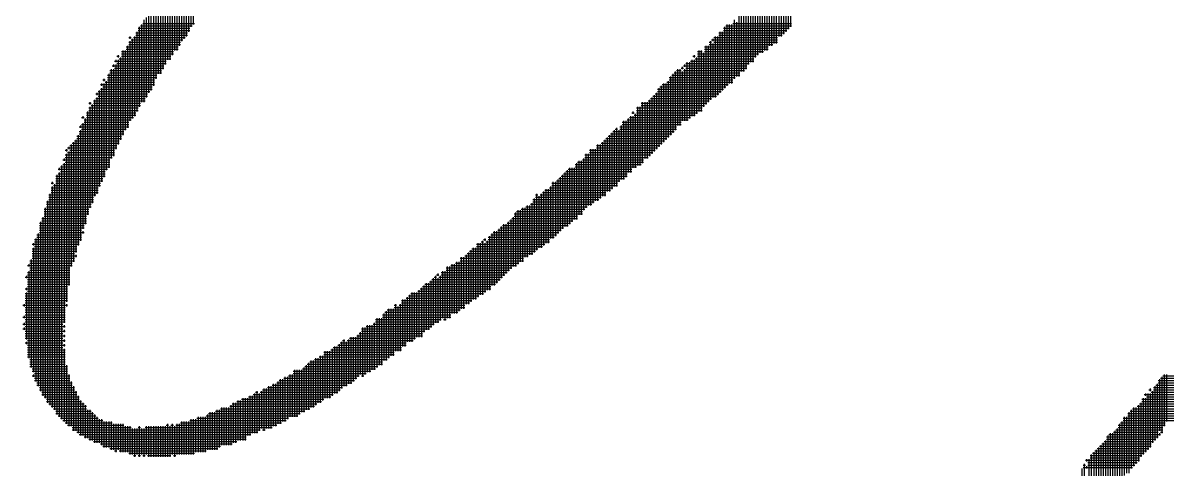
# Model space of a CAD drawing. Header units: feet. Extents: x 0 to 336400, y 0 to 237600.
# Drawn here: x 227296 to 228810, y 11197 to 11788 of the extents above; entities that cross this region are included whole.
import ezdxf

# ---------------------------------------------------------------- set-up
doc = ezdxf.new("R2010")
doc.units = ezdxf.units.FT
doc.header["$LTSCALE"] = 2200
doc.header["$MEASUREMENT"] = 0
doc.layers.add('CX-MISC', color=2, linetype='CONTINUOUS')

msp = doc.modelspace()

# ---------------------------------------------------------------- linework, layer by layer
at = {"layer": 'CX-MISC'}
for p, q in [((227515.7, 11869.8), (227515.7, 11776.4)), ((227518.8, 11876), (227518.8, 11782.7)), ((227521.9, 11876), (227521.9, 11785.8)), ((227506.3, 11857.3), (227506.3, 11764)), ((227509.4, 11863.5), (227509.4, 11767.1)), ((227512.6, 11863.5), (227512.6, 11770.2)), ((228311.9, 11863.5), (228311.9, 11782.7)), ((227493.9, 11841.8), (227493.9, 11745.3)), ((227497, 11844.9), (227497, 11751.6)), ((227500.1, 11851.1), (227500.1, 11751.6)), ((227503.2, 11854.2), (227503.2, 11757.8)), ((228296.4, 11841.8), (228296.4, 11770.2)), ((228299.5, 11844.9), (228299.5, 11770.2)), ((228302.6, 11848), (228302.6, 11773.3)), ((228305.7, 11851.1), (228305.7, 11776.4)), ((228308.8, 11854.2), (228308.8, 11779.6)), ((227481.5, 11826.2), (227481.5, 11726.7)), ((227484.6, 11829.3), (227484.6, 11732.9)), ((227487.7, 11835.5), (227487.7, 11739.1)), ((227490.8, 11838.7), (227490.8, 11739.1)), ((228274.6, 11826.2), (228274.6, 11748.5)), ((228277.7, 11832.4), (228277.7, 11751.6)), ((228280.8, 11829.3), (228280.8, 11751.6)), ((228283.9, 11832.4), (228283.9, 11757.8)), ((228287, 11838.7), (228287, 11757.8)), ((228290.2, 11838.7), (228290.2, 11760.9)), ((228293.3, 11838.7), (228293.3, 11760.9)), ((227472.1, 11813.8), (227472.1, 11714.2)), ((227475.2, 11816.9), (227475.2, 11720.5)), ((227478.3, 11820), (227478.3, 11720.5)), ((228255.9, 11813.8), (228255.9, 11732.9)), ((228259.1, 11813.8), (228259.1, 11736)), ((228262.2, 11816.9), (228262.2, 11736)), ((228265.3, 11813.8), (228265.3, 11742.2)), ((228268.4, 11820), (228268.4, 11745.3)), ((228271.5, 11820), (228271.5, 11748.5)), ((227459.7, 11795.1), (227459.7, 11689.4)), ((227462.8, 11801.3), (227462.8, 11695.6)), ((227465.9, 11804.4), (227465.9, 11698.7)), ((227469, 11804.4), (227469, 11704.9)), ((228243.5, 11801.3), (228243.5, 11717.3)), ((228246.6, 11801.3), (228246.6, 11723.6)), ((228249.7, 11807.6), (228249.7, 11723.6)), ((228252.8, 11807.6), (228252.8, 11726.7)), ((227448.8, 11781.1), (227517.2, 11781.1)), ((227450.4, 11782.7), (227450.4, 11676.9)), ((227451.9, 11784.2), (227520.3, 11784.2)), ((227453.5, 11785.8), (227453.5, 11683.1)), ((227455, 11787.3), (227523.4, 11787.3)), ((227456.6, 11792), (227456.6, 11683.1)), ((228223.3, 11781.1), (228310.4, 11781.1)), ((228224.8, 11782.7), (228224.8, 11701.8)), ((228226.4, 11784.2), (228313.5, 11784.2)), ((228228, 11785.8), (228228, 11704.9)), ((228231.1, 11785.8), (228231.1, 11708)), ((228234.2, 11785.8), (228234.2, 11708)), ((228235.7, 11787.3), (228313.5, 11787.3)), ((228237.3, 11792), (228237.3, 11714.2)), ((228240.4, 11788.9), (228240.4, 11717.3)), ((227436.4, 11768.7), (227439.5, 11768.7)), ((227437.9, 11770.2), (227437.9, 11767.1)), ((227437.9, 11764), (227437.9, 11658.3)), ((227439.5, 11765.6), (227507.9, 11765.6)), ((227441, 11767.1), (227441, 11661.4)), ((227442.6, 11768.7), (227511, 11768.7)), ((227444.1, 11770.2), (227444.1, 11664.5)), ((227445.7, 11774.9), (227514.1, 11774.9)), ((227445.7, 11771.8), (227514.1, 11771.8)), ((227447.2, 11776.4), (227447.2, 11670.7)), ((227448.8, 11778), (227517.2, 11778)), ((228206.2, 11764), (228206.2, 11686.2)), ((228207.7, 11765.6), (228294.8, 11765.6)), ((228209.3, 11767.1), (228209.3, 11764)), ((228210.8, 11768.7), (228294.8, 11768.7)), ((228212.4, 11770.2), (228212.4, 11689.4)), ((228215.5, 11770.2), (228215.5, 11692.5)), ((228217.1, 11774.9), (228304.2, 11774.9)), ((228217.1, 11771.8), (228301, 11771.8)), ((228218.6, 11776.4), (228218.6, 11695.6)), ((228221.7, 11776.4), (228221.7, 11698.7)), ((228223.3, 11778), (228307.3, 11778)), ((227427, 11750), (227495.5, 11750)), ((227428.6, 11751.6), (227428.6, 11639.6)), ((227431.7, 11751.6), (227431.7, 11645.8)), ((227433.2, 11756.2), (227501.7, 11756.2)), ((227433.2, 11753.1), (227501.7, 11753.1)), ((227434.8, 11757.8), (227434.8, 11648.9)), ((227436.4, 11762.4), (227504.8, 11762.4)), ((227436.4, 11759.3), (227504.8, 11759.3)), ((228189.1, 11750), (228195.3, 11750)), ((228190.6, 11751.6), (228190.6, 11670.7)), ((228193.7, 11751.6), (228193.7, 11670.7)), ((228198.4, 11756.2), (228282.4, 11756.2)), ((228198.4, 11753.1), (228282.4, 11753.1)), ((228198.4, 11750), (228276.2, 11750)), ((228200, 11757.8), (228200, 11680)), ((228203.1, 11757.8), (228203.1, 11683.1)), ((228204.6, 11762.4), (228207.7, 11762.4)), ((228204.6, 11759.3), (228288.6, 11759.3)), ((228209.3, 11760.9), (228209.3, 11689.4)), ((228210.8, 11762.4), (228294.8, 11762.4)), ((227417.7, 11737.6), (227486.1, 11737.6)), ((227419.2, 11739.1), (227419.2, 11736)), ((227420.8, 11743.8), (227423.9, 11743.8)), ((227420.8, 11734.5), (227486.1, 11734.5)), ((227422.4, 11745.3), (227422.4, 11742.2)), ((227422.4, 11739.1), (227422.4, 11627.1)), ((227423.9, 11740.7), (227492.3, 11740.7)), ((227425.5, 11742.2), (227425.5, 11633.4)), ((227427, 11746.9), (227495.5, 11746.9)), ((227427, 11743.8), (227492.3, 11743.8)), ((228173.5, 11734.5), (228257.5, 11734.5)), ((228175.1, 11736), (228175.1, 11658.3)), ((228178.2, 11736), (228178.2, 11661.4)), ((228179.7, 11737.6), (228263.7, 11737.6)), ((228181.3, 11739.1), (228181.3, 11664.5)), ((228182.9, 11743.8), (228186, 11743.8)), ((228184.4, 11745.3), (228184.4, 11742.2)), ((228184.4, 11739.1), (228184.4, 11664.5)), ((228186, 11740.7), (228263.7, 11740.7)), ((228187.5, 11742.2), (228187.5, 11667.6)), ((228189.1, 11746.9), (228269.9, 11746.9)), ((228189.1, 11743.8), (228266.8, 11743.8)), ((228196.8, 11748.5), (228196.8, 11676.9)), ((227408.4, 11718.9), (227473.7, 11718.9)), ((227409.9, 11720.5), (227409.9, 11596)), ((227411.5, 11725.1), (227479.9, 11725.1)), ((227411.5, 11722), (227479.9, 11722)), ((227413, 11726.7), (227413, 11608.5)), ((227414.6, 11731.3), (227483, 11731.3)), ((227416.1, 11732.9), (227416.1, 11729.8)), ((227416.1, 11726.7), (227416.1, 11611.6)), ((227417.7, 11728.2), (227483, 11728.2)), ((227419.2, 11732.9), (227419.2, 11620.9)), ((228154.9, 11718.9), (228245.1, 11718.9)), ((228156.4, 11720.5), (228156.4, 11642.7)), ((228158, 11722), (228245.1, 11722)), ((228159.5, 11723.6), (228159.5, 11645.8)), ((228161.1, 11725.1), (228167.3, 11725.1)), ((228162.6, 11726.7), (228162.6, 11652)), ((228165.7, 11726.7), (228165.7, 11652)), ((228167.3, 11728.2), (228170.4, 11728.2)), ((228168.9, 11729.8), (228168.9, 11726.7)), ((228168.9, 11723.6), (228168.9, 11658.3)), ((228170.4, 11731.3), (228254.4, 11731.3)), ((228170.4, 11725.1), (228251.3, 11725.1)), ((228172, 11732.9), (228172, 11729.8)), ((228172, 11726.7), (228172, 11658.3)), ((228173.5, 11728.2), (228254.4, 11728.2)), ((227399, 11706.5), (227470.6, 11706.5)), ((227400.6, 11708), (227400.6, 11704.9)), ((227402.1, 11712.7), (227405.3, 11712.7)), ((227402.1, 11703.4), (227467.5, 11703.4)), ((227403.7, 11714.2), (227403.7, 11711.1)), ((227403.7, 11708), (227403.7, 11583.6)), ((227405.3, 11709.6), (227470.6, 11709.6)), ((227406.8, 11711.1), (227406.8, 11592.9)), ((227408.4, 11715.8), (227473.7, 11715.8)), ((227408.4, 11712.7), (227470.6, 11712.7)), ((228139.3, 11703.4), (228226.4, 11703.4)), ((228140.9, 11704.9), (228140.9, 11627.1)), ((228142.4, 11706.5), (228229.5, 11706.5)), ((228144, 11708), (228144, 11630.3)), ((228147.1, 11708), (228147.1, 11633.4)), ((228148.6, 11709.6), (228235.7, 11709.6)), ((228150.2, 11711.1), (228150.2, 11636.5)), ((228151.7, 11715.8), (228238.8, 11715.8)), ((228151.7, 11712.7), (228235.7, 11712.7)), ((228153.3, 11717.3), (228153.3, 11639.6)), ((227392.8, 11694), (227461.2, 11694)), ((227394.4, 11695.6), (227394.4, 11692.5)), ((227394.4, 11689.4), (227394.4, 11561.8)), ((227395.9, 11697.1), (227464.3, 11697.1)), ((227395.9, 11690.9), (227461.2, 11690.9)), ((227397.5, 11698.7), (227397.5, 11571.2)), ((227399, 11700.2), (227467.5, 11700.2)), ((227400.6, 11701.8), (227400.6, 11577.4)), ((228128.4, 11689.4), (228128.4, 11614.7)), ((228130, 11690.9), (228214, 11690.9)), ((228131.5, 11692.5), (228131.5, 11617.8)), ((228133.1, 11694), (228217.1, 11694)), ((228134.6, 11695.6), (228134.6, 11620.9)), ((228136.2, 11700.2), (228223.3, 11700.2)), ((228136.2, 11697.1), (228220.2, 11697.1)), ((228137.7, 11701.8), (228137.7, 11624)), ((227383.5, 11681.6), (227386.6, 11681.6)), ((227383.5, 11675.4), (227448.8, 11675.4)), ((227385, 11683.1), (227385, 11680)), ((227385, 11676.9), (227385, 11543.2)), ((227386.6, 11678.5), (227451.9, 11678.5)), ((227388.1, 11680), (227388.1, 11549.4)), ((227389.7, 11684.7), (227458.1, 11684.7)), ((227389.7, 11681.6), (227451.9, 11681.6)), ((227391.3, 11686.2), (227391.3, 11558.7)), ((227392.8, 11687.8), (227458.1, 11687.8)), ((228108.2, 11675.4), (228195.3, 11675.4)), ((228109.8, 11676.9), (228109.8, 11599.2)), ((228112.9, 11676.9), (228112.9, 11599.2)), ((228114.4, 11681.6), (228201.5, 11681.6)), ((228114.4, 11678.5), (228198.4, 11678.5)), ((228116, 11683.1), (228116, 11602.3)), ((228119.1, 11683.1), (228119.1, 11608.5)), ((228122.2, 11683.1), (228122.2, 11608.5)), ((228123.8, 11684.7), (228204.6, 11684.7)), ((228125.3, 11686.2), (228125.3, 11611.6)), ((228126.9, 11687.8), (228207.7, 11687.8)), ((227374.1, 11662.9), (227377.3, 11662.9)), ((227375.7, 11664.5), (227375.7, 11661.4)), ((227377.3, 11659.8), (227439.5, 11659.8)), ((227378.8, 11661.4), (227378.8, 11521.4)), ((227380.4, 11669.1), (227445.7, 11669.1)), ((227380.4, 11666), (227445.7, 11666)), ((227380.4, 11662.9), (227442.6, 11662.9)), ((227381.9, 11670.7), (227381.9, 11533.8)), ((227383.5, 11672.2), (227448.8, 11672.2)), ((228091.1, 11658.3), (228091.1, 11580.5)), ((228094.2, 11658.3), (228094.2, 11583.6)), ((228095.8, 11659.8), (228176.6, 11659.8)), ((228097.3, 11661.4), (228097.3, 11589.8)), ((228098.9, 11662.9), (228179.7, 11662.9)), ((228100.4, 11664.5), (228100.4, 11589.8)), ((228102, 11669.1), (228105.1, 11669.1)), ((228103.5, 11670.7), (228103.5, 11667.6)), ((228103.5, 11664.5), (228103.5, 11596)), ((228105.1, 11666), (228186, 11666)), ((228106.6, 11667.6), (228106.6, 11596)), ((228108.2, 11672.2), (228195.3, 11672.2)), ((228108.2, 11669.1), (228189.1, 11669.1)), ((227371, 11650.5), (227436.4, 11650.5)), ((227371, 11644.3), (227430.1, 11644.3)), ((227372.6, 11652), (227372.6, 11648.9)), ((227372.6, 11645.8), (227372.6, 11499.6)), ((227374.1, 11653.6), (227436.4, 11653.6)), ((227374.1, 11647.4), (227433.2, 11647.4)), ((227375.7, 11655.1), (227375.7, 11515.2)), ((227377.3, 11656.7), (227436.4, 11656.7)), ((228075.5, 11642.7), (228075.5, 11568)), ((228077.1, 11644.3), (228158, 11644.3)), ((228078.7, 11645.8), (228078.7, 11571.2)), ((228080.2, 11647.4), (228083.3, 11647.4)), ((228081.8, 11648.9), (228081.8, 11571.2)), ((228084.9, 11645.8), (228084.9, 11577.4)), ((228086.4, 11650.5), (228161.1, 11650.5)), ((228086.4, 11647.4), (228161.1, 11647.4)), ((228088, 11652), (228088, 11580.5)), ((228089.5, 11656.7), (228167.3, 11656.7)), ((228089.5, 11653.6), (228167.3, 11653.6)), ((227361.7, 11628.7), (227423.9, 11628.7)), ((227363.3, 11630.3), (227363.3, 11471.6)), ((227364.8, 11631.8), (227423.9, 11631.8)), ((227366.4, 11633.4), (227366.4, 11484.1)), ((227367.9, 11638), (227427, 11638)), ((227367.9, 11634.9), (227427, 11634.9)), ((227369.5, 11639.6), (227369.5, 11493.4)), ((227371, 11641.1), (227430.1, 11641.1)), ((228061.5, 11628.7), (228142.4, 11628.7)), ((228063.1, 11630.3), (228063.1, 11558.7)), ((228064.7, 11631.8), (228145.5, 11631.8)), ((228066.2, 11633.4), (228066.2, 11558.7)), ((228067.8, 11634.9), (228148.6, 11634.9)), ((228069.3, 11636.5), (228069.3, 11564.9)), ((228070.9, 11638), (228151.7, 11638)), ((228072.4, 11639.6), (228072.4, 11564.9)), ((228074, 11641.1), (228154.9, 11641.1)), ((227352.4, 11619.4), (227355.5, 11619.4)), ((227352.4, 11613.2), (227417.7, 11613.2)), ((227353.9, 11620.9), (227353.9, 11617.8)), ((227353.9, 11614.7), (227353.9, 11418.8)), ((227355.5, 11622.5), (227420.8, 11622.5)), ((227355.5, 11616.3), (227417.7, 11616.3)), ((227357, 11624), (227357, 11620.9)), ((227357, 11617.8), (227357, 11440.5)), ((227358.6, 11625.6), (227420.8, 11625.6)), ((227358.6, 11619.4), (227417.7, 11619.4)), ((227360.1, 11627.1), (227360.1, 11465.4)), ((228039.8, 11613.2), (228126.9, 11613.2)), ((228041.3, 11614.7), (228041.3, 11543.2)), ((228044.4, 11614.7), (228044.4, 11546.3)), ((228046, 11619.4), (228133.1, 11619.4)), ((228046, 11616.3), (228130, 11616.3)), ((228047.5, 11620.9), (228047.5, 11546.3)), ((228050.7, 11620.9), (228050.7, 11549.4)), ((228053.8, 11620.9), (228053.8, 11552.5)), ((228055.3, 11625.6), (228139.3, 11625.6)), ((228055.3, 11622.5), (228136.2, 11622.5)), ((228056.9, 11627.1), (228056.9, 11552.5)), ((228060, 11627.1), (228060, 11555.6)), ((227346.2, 11597.6), (227411.5, 11597.6)), ((227347.7, 11599.2), (227347.7, 11263.2)), ((227349.3, 11606.9), (227411.5, 11606.9)), ((227349.3, 11600.7), (227411.5, 11600.7)), ((227350.8, 11608.5), (227350.8, 11605.4)), ((227350.8, 11602.3), (227350.8, 11390.8)), ((227352.4, 11610), (227414.6, 11610)), ((227352.4, 11603.8), (227411.5, 11603.8)), ((228027.3, 11600.7), (228114.4, 11600.7)), ((228027.3, 11597.6), (228108.2, 11597.6)), ((228028.9, 11602.3), (228028.9, 11527.6)), ((228030.4, 11603.8), (228117.5, 11603.8)), ((228032, 11605.4), (228032, 11533.8)), ((228035.1, 11605.4), (228035.1, 11533.8)), ((228036.7, 11606.9), (228117.5, 11606.9)), ((228038.2, 11608.5), (228038.2, 11540.1)), ((228039.8, 11610), (228123.8, 11610)), ((227339.9, 11585.2), (227405.3, 11585.2)), ((227339.9, 11582), (227402.1, 11582)), ((227341.5, 11586.7), (227341.5, 11269.5)), ((227343, 11594.5), (227408.4, 11594.5)), ((227343, 11588.3), (227405.3, 11588.3)), ((227344.6, 11596), (227344.6, 11592.9)), ((227344.6, 11589.8), (227344.6, 11266.3)), ((227346.2, 11591.4), (227405.3, 11591.4)), ((228005.6, 11582), (228092.6, 11582)), ((228007.1, 11583.6), (228007.1, 11512.1)), ((228008.7, 11585.2), (228095.8, 11585.2)), ((228010.2, 11586.7), (228010.2, 11515.2)), ((228011.8, 11588.3), (228095.8, 11588.3)), ((228013.3, 11589.8), (228013.3, 11518.3)), ((228014.9, 11591.4), (228102, 11591.4)), ((228016.4, 11592.9), (228016.4, 11518.3)), ((228018, 11594.5), (228102, 11594.5)), ((228019.6, 11596), (228019.6, 11521.4)), ((228022.7, 11596), (228022.7, 11524.5)), ((228025.8, 11596), (228025.8, 11527.6)), ((227333.7, 11575.8), (227336.8, 11575.8)), ((227333.7, 11569.6), (227395.9, 11569.6)), ((227335.3, 11577.4), (227335.3, 11574.3)), ((227335.3, 11571.2), (227335.3, 11278.8)), ((227336.8, 11572.7), (227399, 11572.7)), ((227338.4, 11574.3), (227338.4, 11275.7)), ((227339.9, 11578.9), (227402.1, 11578.9)), ((227339.9, 11575.8), (227399, 11575.8)), ((227988.5, 11568), (227988.5, 11496.5)), ((227991.6, 11568), (227991.6, 11496.5)), ((227993.1, 11569.6), (228077.1, 11569.6)), ((227994.7, 11571.2), (227994.7, 11502.7)), ((227996.2, 11575.8), (228083.3, 11575.8)), ((227996.2, 11572.7), (228083.3, 11572.7)), ((227997.8, 11577.4), (227997.8, 11502.7)), ((228000.9, 11577.4), (228000.9, 11505.8)), ((228002.4, 11578.9), (228086.4, 11578.9)), ((228004, 11580.5), (228004, 11509)), ((227329, 11552.5), (227329, 11285)), ((227330.6, 11560.3), (227392.8, 11560.3)), ((227330.6, 11557.2), (227389.7, 11557.2)), ((227330.6, 11554.1), (227389.7, 11554.1)), ((227332.2, 11561.8), (227332.2, 11281.9)), ((227333.7, 11566.5), (227395.9, 11566.5)), ((227333.7, 11563.4), (227395.9, 11563.4)), ((227971.3, 11554.1), (228058.4, 11554.1)), ((227972.9, 11555.6), (227972.9, 11484.1)), ((227974.5, 11560.3), (227977.6, 11560.3)), ((227974.5, 11557.2), (228061.5, 11557.2)), ((227976, 11561.8), (227976, 11487.2)), ((227979.1, 11558.7), (227979.1, 11490.3)), ((227980.7, 11560.3), (228067.8, 11560.3)), ((227982.2, 11561.8), (227982.2, 11490.3)), ((227983.8, 11563.4), (228067.8, 11563.4)), ((227985.3, 11564.9), (227985.3, 11493.4)), ((227986.9, 11566.5), (228074, 11566.5)), ((227324.4, 11541.6), (227383.5, 11541.6)), ((227324.4, 11538.5), (227383.5, 11538.5)), ((227325.9, 11543.2), (227325.9, 11291.2)), ((227327.5, 11550.9), (227389.7, 11550.9)), ((227327.5, 11547.8), (227386.6, 11547.8)), ((227327.5, 11544.7), (227386.6, 11544.7)), ((227948, 11536.9), (227948, 11465.4)), ((227949.6, 11538.5), (228036.7, 11538.5)), ((227951.1, 11540.1), (227951.1, 11468.5)), ((227954.2, 11540.1), (227954.2, 11471.6)), ((227955.8, 11541.6), (228039.8, 11541.6)), ((227957.3, 11543.2), (227957.3, 11471.6)), ((227960.5, 11543.2), (227960.5, 11477.8)), ((227962, 11544.7), (228042.9, 11544.7)), ((227963.6, 11546.3), (227963.6, 11477.8)), ((227966.7, 11546.3), (227966.7, 11481)), ((227968.2, 11547.8), (228049.1, 11547.8)), ((227969.8, 11549.4), (227969.8, 11481)), ((227971.3, 11550.9), (228052.2, 11550.9)), ((227318.2, 11522.9), (227380.4, 11522.9)), ((227319.7, 11524.5), (227319.7, 11300.6)), ((227321.3, 11529.2), (227380.4, 11529.2)), ((227321.3, 11526.1), (227380.4, 11526.1)), ((227322.8, 11530.7), (227322.8, 11294.3)), ((227324.4, 11535.4), (227383.5, 11535.4)), ((227324.4, 11532.3), (227380.4, 11532.3)), ((227937.1, 11522.9), (228021.1, 11522.9)), ((227938.7, 11524.5), (227938.7, 11459.2)), ((227940.2, 11526.1), (228024.2, 11526.1)), ((227941.8, 11527.6), (227941.8, 11462.3)), ((227943.3, 11529.2), (228030.4, 11529.2)), ((227944.9, 11530.7), (227944.9, 11465.4)), ((227946.5, 11535.4), (228036.7, 11535.4)), ((227946.5, 11532.3), (228030.4, 11532.3)), ((227315, 11507.4), (227374.1, 11507.4)), ((227316.6, 11509), (227316.6, 11306.8)), ((227318.2, 11519.8), (227377.3, 11519.8)), ((227318.2, 11516.7), (227377.3, 11516.7)), ((227318.2, 11513.6), (227374.1, 11513.6)), ((227318.2, 11510.5), (227377.3, 11510.5)), ((227375.7, 11512.1), (227375.7, 11509)), ((227915.4, 11507.4), (228002.4, 11507.4)), ((227916.9, 11509), (227916.9, 11440.5)), ((227918.5, 11510.5), (228005.6, 11510.5)), ((227920, 11512.1), (227920, 11440.5)), ((227923.1, 11512.1), (227923.1, 11443.6)), ((227924.7, 11513.6), (228008.7, 11513.6)), ((227926.2, 11515.2), (227926.2, 11446.7)), ((227927.8, 11516.7), (228011.8, 11516.7)), ((227929.4, 11518.3), (227929.4, 11449.9)), ((227930.9, 11519.8), (228018, 11519.8)), ((227932.5, 11521.4), (227932.5, 11453)), ((227935.6, 11521.4), (227935.6, 11456.1)), ((227308.8, 11495), (227371, 11495)), ((227310.4, 11496.5), (227310.4, 11493.4)), ((227311.9, 11501.2), (227374.1, 11501.2)), ((227311.9, 11498.1), (227371, 11498.1)), ((227311.9, 11491.8), (227367.9, 11491.8)), ((227313.5, 11502.7), (227313.5, 11313)), ((227315, 11504.3), (227374.1, 11504.3)), ((227896.7, 11495), (227986.9, 11495)), ((227896.7, 11491.8), (227983.8, 11491.8)), ((227898.2, 11496.5), (227898.2, 11425)), ((227901.4, 11496.5), (227901.4, 11428.1)), ((227902.9, 11498.1), (227906, 11498.1)), ((227904.5, 11499.6), (227904.5, 11428.1)), ((227906, 11501.2), (227909.1, 11501.2)), ((227907.6, 11502.7), (227907.6, 11499.6)), ((227907.6, 11496.5), (227907.6, 11431.2)), ((227909.1, 11498.1), (227993.1, 11498.1)), ((227910.7, 11499.6), (227910.7, 11434.3)), ((227912.2, 11504.3), (227999.3, 11504.3)), ((227912.2, 11501.2), (227993.1, 11501.2)), ((227913.8, 11505.8), (227913.8, 11434.3)), ((227308.8, 11488.7), (227367.9, 11488.7)), ((227308.8, 11485.6), (227367.9, 11485.6)), ((227308.8, 11482.5), (227364.8, 11482.5)), ((227308.8, 11479.4), (227367.9, 11479.4)), ((227308.8, 11476.3), (227364.8, 11476.3)), ((227310.4, 11490.3), (227310.4, 11325.4)), ((227366.4, 11481), (227366.4, 11477.8)), ((227874.9, 11476.3), (227958.9, 11476.3)), ((227876.5, 11477.8), (227876.5, 11409.4)), ((227879.6, 11477.8), (227879.6, 11409.4)), ((227881.1, 11479.4), (227965.1, 11479.4)), ((227882.7, 11481), (227882.7, 11415.6)), ((227884.3, 11482.5), (227971.3, 11482.5)), ((227885.8, 11484.1), (227885.8, 11415.6)), ((227887.4, 11485.6), (227974.5, 11485.6)), ((227888.9, 11487.2), (227888.9, 11418.8)), ((227890.5, 11488.7), (227977.6, 11488.7)), ((227892, 11490.3), (227892, 11421.9)), ((227895.1, 11490.3), (227895.1, 11421.9)), ((227302.6, 11467), (227361.7, 11467)), ((227304.2, 11468.5), (227304.2, 11465.4)), ((227305.7, 11473.2), (227364.8, 11473.2)), ((227305.7, 11470.1), (227361.7, 11470.1)), ((227305.7, 11463.9), (227358.6, 11463.9)), ((227307.3, 11474.7), (227307.3, 11331.7)), ((227856.3, 11463.9), (227943.3, 11463.9)), ((227857.8, 11465.4), (227857.8, 11397)), ((227860.9, 11465.4), (227860.9, 11397)), ((227862.5, 11467), (227949.6, 11467)), ((227864, 11468.5), (227864, 11403.2)), ((227867.1, 11468.5), (227867.1, 11403.2)), ((227868.7, 11470.1), (227952.7, 11470.1)), ((227870.3, 11471.6), (227870.3, 11403.2)), ((227873.4, 11471.6), (227873.4, 11406.3)), ((227874.9, 11473.2), (227958.9, 11473.2)), ((227299.5, 11451.4), (227358.6, 11451.4)), ((227301.1, 11453), (227301.1, 11449.9)), ((227302.6, 11457.6), (227358.6, 11457.6)), ((227302.6, 11454.5), (227358.6, 11454.5)), ((227302.6, 11448.3), (227358.6, 11448.3)), ((227304.2, 11459.2), (227304.2, 11344.1)), ((227305.7, 11460.7), (227358.6, 11460.7)), ((227836, 11446.7), (227836, 11384.5)), ((227837.6, 11448.3), (227927.8, 11448.3)), ((227839.2, 11449.9), (227839.2, 11387.6)), ((227840.7, 11451.4), (227843.8, 11451.4)), ((227842.3, 11453), (227842.3, 11390.8)), ((227843.8, 11454.5), (227846.9, 11454.5)), ((227845.4, 11456.1), (227845.4, 11453)), ((227845.4, 11449.9), (227845.4, 11390.8)), ((227846.9, 11451.4), (227930.9, 11451.4)), ((227848.5, 11453), (227848.5, 11393.9)), ((227850, 11457.6), (227937.1, 11457.6)), ((227850, 11454.5), (227934, 11454.5)), ((227851.6, 11459.2), (227851.6, 11397)), ((227854.7, 11459.2), (227854.7, 11393.9)), ((227856.3, 11460.7), (227940.2, 11460.7)), ((227299.5, 11435.9), (227355.5, 11435.9)), ((227301.1, 11437.4), (227301.1, 11434.3)), ((227301.1, 11431.2), (227301.1, 11369)), ((227302.6, 11445.2), (227358.6, 11445.2)), ((227302.6, 11442.1), (227358.6, 11442.1)), ((227302.6, 11439), (227355.5, 11439)), ((227302.6, 11432.7), (227355.5, 11432.7)), ((227811.2, 11431.2), (227811.2, 11365.9)), ((227814.3, 11431.2), (227814.3, 11369)), ((227817.4, 11431.2), (227817.4, 11372.1)), ((227818.9, 11432.7), (227909.1, 11432.7)), ((227820.5, 11434.3), (227820.5, 11372.1)), ((227822, 11435.9), (227915.4, 11435.9)), ((227823.6, 11437.4), (227823.6, 11372.1)), ((227825.2, 11439), (227915.4, 11439)), ((227826.7, 11440.5), (227826.7, 11378.3)), ((227828.3, 11442.1), (227921.6, 11442.1)), ((227829.8, 11443.6), (227829.8, 11381.4)), ((227832.9, 11443.6), (227832.9, 11381.4)), ((227834.5, 11445.2), (227924.7, 11445.2)), ((227297.9, 11415.6), (227297.9, 11412.5)), ((227299.5, 11429.6), (227355.5, 11429.6)), ((227299.5, 11426.5), (227355.5, 11426.5)), ((227299.5, 11423.4), (227355.5, 11423.4)), ((227299.5, 11420.3), (227355.5, 11420.3)), ((227299.5, 11417.2), (227352.4, 11417.2)), ((227353.9, 11415.6), (227353.9, 11412.5)), ((227789.4, 11415.6), (227789.4, 11353.4)), ((227795.6, 11415.6), (227795.6, 11353.4)), ((227797.2, 11420.3), (227890.5, 11420.3)), ((227797.2, 11417.2), (227887.4, 11417.2)), ((227798.7, 11421.9), (227798.7, 11359.7)), ((227801.8, 11421.9), (227801.8, 11359.7)), ((227803.4, 11423.4), (227896.7, 11423.4)), ((227804.9, 11425), (227804.9, 11365.9)), ((227806.5, 11426.5), (227899.8, 11426.5)), ((227808, 11428.1), (227808, 11365.9)), ((227809.6, 11429.6), (227906, 11429.6)), ((227296.4, 11414.1), (227355.5, 11414.1)), ((227299.5, 11411), (227352.4, 11411)), ((227299.5, 11407.9), (227352.4, 11407.9)), ((227299.5, 11404.8), (227352.4, 11404.8)), ((227299.5, 11401.6), (227352.4, 11401.6)), ((227772.3, 11401.6), (227862.5, 11401.6)), ((227773.8, 11403.2), (227773.8, 11341)), ((227775.4, 11404.8), (227871.8, 11404.8)), ((227776.9, 11406.3), (227776.9, 11341)), ((227778.5, 11407.9), (227874.9, 11407.9)), ((227780.1, 11409.4), (227780.1, 11344.1)), ((227783.2, 11409.4), (227783.2, 11347.2)), ((227786.3, 11409.4), (227786.3, 11347.2)), ((227787.8, 11414.1), (227790.9, 11414.1)), ((227787.8, 11411), (227881.1, 11411)), ((227792.5, 11412.5), (227792.5, 11353.4)), ((227794.1, 11414.1), (227881.1, 11414.1)), ((227296.4, 11398.5), (227352.4, 11398.5)), ((227296.4, 11389.2), (227349.3, 11389.2)), ((227297.9, 11400.1), (227297.9, 11397)), ((227297.9, 11390.8), (227297.9, 11387.6)), ((227299.5, 11395.4), (227352.4, 11395.4)), ((227299.5, 11392.3), (227352.4, 11392.3)), ((227299.5, 11386.1), (227352.4, 11386.1)), ((227350.8, 11387.6), (227350.8, 11384.5)), ((227750.5, 11386.1), (227837.6, 11386.1)), ((227752.1, 11387.6), (227752.1, 11325.4)), ((227755.2, 11387.6), (227755.2, 11325.4)), ((227758.3, 11387.6), (227758.3, 11328.5)), ((227759.8, 11389.2), (227840.7, 11389.2)), ((227761.4, 11390.8), (227761.4, 11328.5)), ((227762.9, 11395.4), (227850, 11395.4)), ((227762.9, 11392.3), (227846.9, 11392.3)), ((227764.5, 11397), (227764.5, 11331.7)), ((227767.6, 11397), (227767.6, 11334.8)), ((227770.7, 11397), (227770.7, 11334.8)), ((227772.3, 11398.5), (227862.5, 11398.5)), ((227853.1, 11395.4), (227856.3, 11395.4)), ((227296.4, 11383), (227349.3, 11383)), ((227297.9, 11384.5), (227297.9, 11381.4)), ((227299.5, 11379.9), (227352.4, 11379.9)), ((227299.5, 11376.8), (227349.3, 11376.8)), ((227299.5, 11373.6), (227352.4, 11373.6)), ((227299.5, 11370.5), (227349.3, 11370.5)), ((227350.8, 11381.4), (227350.8, 11378.3)), ((227350.8, 11375.2), (227350.8, 11372.1)), ((227728.7, 11370.5), (227815.8, 11370.5)), ((227730.3, 11372.1), (227730.3, 11309.9)), ((227733.4, 11372.1), (227733.4, 11313)), ((227736.5, 11372.1), (227736.5, 11316.1)), ((227738.1, 11373.6), (227825.2, 11373.6)), ((227739.6, 11375.2), (227739.6, 11319.2)), ((227741.2, 11376.8), (227825.2, 11376.8)), ((227742.7, 11378.3), (227742.7, 11322.3)), ((227744.3, 11383), (227834.5, 11383)), ((227744.3, 11379.9), (227828.3, 11379.9)), ((227745.8, 11384.5), (227745.8, 11319.2)), ((227748.9, 11384.5), (227748.9, 11322.3)), ((227299.5, 11364.3), (227349.3, 11364.3)), ((227301.1, 11365.9), (227301.1, 11362.8)), ((227302.6, 11367.4), (227352.4, 11367.4)), ((227302.6, 11361.2), (227352.4, 11361.2)), ((227302.6, 11358.1), (227349.3, 11358.1)), ((227302.6, 11355), (227352.4, 11355)), ((227350.8, 11369), (227350.8, 11365.9)), ((227350.8, 11362.8), (227350.8, 11359.7)), ((227350.8, 11356.5), (227350.8, 11260.1)), ((227703.8, 11355), (227797.2, 11355)), ((227705.4, 11356.5), (227705.4, 11294.3)), ((227707, 11358.1), (227797.2, 11358.1)), ((227708.5, 11359.7), (227708.5, 11297.4)), ((227711.6, 11359.7), (227711.6, 11297.4)), ((227713.2, 11361.2), (227803.4, 11361.2)), ((227714.7, 11362.8), (227714.7, 11300.6)), ((227716.3, 11364.3), (227803.4, 11364.3)), ((227717.8, 11365.9), (227717.8, 11303.7)), ((227719.4, 11367.4), (227722.5, 11367.4)), ((227721, 11369), (227721, 11306.8)), ((227724.1, 11365.9), (227724.1, 11306.8)), ((227725.6, 11367.4), (227812.7, 11367.4)), ((227727.2, 11369), (227727.2, 11309.9)), ((227302.6, 11351.9), (227352.4, 11351.9)), ((227302.6, 11348.8), (227352.4, 11348.8)), ((227302.6, 11345.7), (227352.4, 11345.7)), ((227305.7, 11342.5), (227352.4, 11342.5)), ((227677.4, 11341), (227677.4, 11278.8)), ((227680.5, 11341), (227680.5, 11278.8)), ((227682.1, 11342.5), (227778.5, 11342.5)), ((227683.6, 11344.1), (227683.6, 11281.9)), ((227686.7, 11344.1), (227686.7, 11285)), ((227688.3, 11345.7), (227781.6, 11345.7)), ((227689.9, 11347.2), (227689.9, 11285)), ((227693, 11347.2), (227693, 11288.1)), ((227694.5, 11351.9), (227787.8, 11351.9)), ((227694.5, 11348.8), (227787.8, 11348.8)), ((227696.1, 11353.4), (227696.1, 11291.2)), ((227699.2, 11353.4), (227699.2, 11291.2)), ((227702.3, 11353.4), (227702.3, 11291.2)), ((227305.7, 11339.4), (227352.4, 11339.4)), ((227305.7, 11336.3), (227352.4, 11336.3)), ((227305.7, 11333.2), (227355.5, 11333.2)), ((227308.8, 11330.1), (227355.5, 11330.1)), ((227308.8, 11327), (227355.5, 11327)), ((227353.9, 11334.8), (227353.9, 11257)), ((227654.1, 11327), (227756.7, 11327)), ((227655.6, 11328.5), (227655.6, 11266.3)), ((227658.7, 11328.5), (227658.7, 11266.3)), ((227661.9, 11328.5), (227661.9, 11269.5)), ((227665, 11328.5), (227665, 11272.6)), ((227666.5, 11330.1), (227762.9, 11330.1)), ((227668.1, 11331.7), (227668.1, 11272.6)), ((227669.6, 11333.2), (227766.1, 11333.2)), ((227671.2, 11334.8), (227671.2, 11275.7)), ((227672.7, 11336.3), (227772.3, 11336.3)), ((227674.3, 11337.9), (227674.3, 11275.7)), ((227675.9, 11339.4), (227772.3, 11339.4)), ((227308.8, 11320.8), (227358.6, 11320.8)), ((227310.4, 11322.3), (227310.4, 11319.2)), ((227311.9, 11323.9), (227355.5, 11323.9)), ((227311.9, 11317.7), (227358.6, 11317.7)), ((227311.9, 11314.6), (227358.6, 11314.6)), ((227315, 11311.4), (227361.7, 11311.4)), ((227357, 11322.3), (227357, 11253.9)), ((227360.1, 11313), (227360.1, 11253.9)), ((227627.6, 11309.9), (227627.6, 11253.9)), ((227630.8, 11309.9), (227630.8, 11253.9)), ((227632.3, 11311.4), (227731.8, 11311.4)), ((227633.9, 11313), (227633.9, 11257)), ((227635.4, 11314.6), (227735, 11314.6)), ((227637, 11316.1), (227637, 11257)), ((227640.1, 11316.1), (227640.1, 11260.1)), ((227641.6, 11317.7), (227738.1, 11317.7)), ((227643.2, 11319.2), (227643.2, 11260.1)), ((227646.3, 11319.2), (227646.3, 11263.2)), ((227647.9, 11320.8), (227741.2, 11320.8)), ((227649.4, 11322.3), (227649.4, 11266.3)), ((227652.5, 11322.3), (227652.5, 11266.3)), ((227654.1, 11323.9), (227750.5, 11323.9)), ((227744.3, 11320.8), (227747.4, 11320.8)), ((228797.2, 11309.9), (228797.2, 11238.3)), ((228798.7, 11314.6), (228867.1, 11314.6)), ((228798.7, 11311.4), (228864, 11311.4)), ((228800.3, 11316.1), (228800.3, 11247.7)), ((228801.8, 11317.7), (228870.2, 11317.7)), ((228803.4, 11319.2), (228803.4, 11244.6)), ((228804.9, 11320.8), (228876.5, 11320.8)), ((228806.5, 11322.3), (228806.5, 11253.9)), ((228809.6, 11322.3), (228809.6, 11260.1)), ((227315, 11308.3), (227361.7, 11308.3)), ((227318.2, 11305.2), (227364.8, 11305.2)), ((227318.2, 11302.1), (227364.8, 11302.1)), ((227321.3, 11299), (227367.9, 11299)), ((227321.3, 11295.9), (227367.9, 11295.9)), ((227363.3, 11306.8), (227363.3, 11247.7)), ((227366.4, 11300.6), (227366.4, 11247.7)), ((227601.2, 11295.9), (227707, 11295.9)), ((227602.8, 11297.4), (227602.8, 11244.6)), ((227604.3, 11299), (227607.4, 11299)), ((227605.9, 11300.6), (227605.9, 11244.6)), ((227609, 11297.4), (227609, 11247.7)), ((227610.5, 11299), (227713.2, 11299)), ((227612.1, 11300.6), (227612.1, 11250.8)), ((227613.6, 11302.1), (227716.3, 11302.1)), ((227615.2, 11303.7), (227615.2, 11247.7)), ((227618.3, 11303.7), (227618.3, 11250.8)), ((227619.9, 11305.2), (227719.4, 11305.2)), ((227621.4, 11306.8), (227621.4, 11250.8)), ((227624.5, 11306.8), (227624.5, 11250.8)), ((227626.1, 11308.3), (227725.6, 11308.3)), ((228780, 11295.9), (228848.5, 11295.9)), ((228781.6, 11297.4), (228781.6, 11294.3)), ((228784.7, 11297.4), (228784.7, 11222.8)), ((228786.3, 11302.1), (228789.4, 11302.1)), ((228787.8, 11303.7), (228787.8, 11300.6)), ((228787.8, 11297.4), (228787.8, 11225.9)), ((228789.4, 11299), (228854.7, 11299)), ((228790.9, 11300.6), (228790.9, 11232.1)), ((228792.5, 11305.2), (228860.9, 11305.2)), ((228792.5, 11302.1), (228848.5, 11302.1)), ((228794, 11306.8), (228794, 11235.2)), ((228795.6, 11308.3), (228860.9, 11308.3)), ((227324.4, 11292.8), (227371, 11292.8)), ((227327.5, 11289.7), (227371, 11289.7)), ((227327.5, 11286.6), (227374.1, 11286.6)), ((227330.6, 11283.4), (227377.3, 11283.4)), ((227333.7, 11280.3), (227380.4, 11280.3)), ((227369.5, 11294.3), (227369.5, 11244.6)), ((227372.6, 11288.1), (227372.6, 11241.5)), ((227375.7, 11285), (227375.7, 11241.5)), ((227378.8, 11281.9), (227378.8, 11238.3)), ((227570.1, 11280.3), (227682.1, 11280.3)), ((227571.7, 11281.9), (227571.7, 11229)), ((227573.2, 11283.4), (227685.2, 11283.4)), ((227574.8, 11285), (227574.8, 11232.1)), ((227577.9, 11285), (227577.9, 11232.1)), ((227579.4, 11286.6), (227691.4, 11286.6)), ((227581, 11288.1), (227581, 11235.2)), ((227584.1, 11288.1), (227584.1, 11235.2)), ((227585.7, 11289.7), (227694.5, 11289.7)), ((227587.2, 11291.2), (227587.2, 11235.2)), ((227590.3, 11291.2), (227590.3, 11235.2)), ((227593.4, 11291.2), (227593.4, 11241.5)), ((227595, 11292.8), (227703.8, 11292.8)), ((227596.5, 11294.3), (227596.5, 11241.5)), ((227599.7, 11294.3), (227599.7, 11244.6)), ((228770.7, 11280.3), (228836, 11280.3)), ((228772.3, 11281.9), (228772.3, 11207.2)), ((228773.8, 11283.4), (228839.1, 11283.4)), ((228775.4, 11285), (228775.4, 11213.5)), ((228776.9, 11289.7), (228836, 11289.7)), ((228776.9, 11286.6), (228842.3, 11286.6)), ((228778.5, 11291.2), (228778.5, 11216.6)), ((228781.6, 11291.2), (228781.6, 11219.7)), ((228783.2, 11292.8), (228848.5, 11292.8)), ((227336.8, 11277.2), (227380.4, 11277.2)), ((227339.9, 11274.1), (227386.6, 11274.1)), ((227339.9, 11271), (227389.7, 11271)), ((227343, 11267.9), (227392.8, 11267.9)), ((227346.2, 11264.8), (227395.9, 11264.8)), ((227381.9, 11275.7), (227381.9, 11238.3)), ((227385, 11275.7), (227385, 11235.2)), ((227388.1, 11272.6), (227388.1, 11235.2)), ((227391.3, 11269.5), (227391.3, 11232.1)), ((227394.4, 11266.3), (227394.4, 11232.1)), ((227526.6, 11264.8), (227647.9, 11264.8)), ((227528.1, 11266.3), (227528.1, 11219.7)), ((227531.2, 11266.3), (227531.2, 11219.7)), ((227534.3, 11266.3), (227534.3, 11219.7)), ((227537.4, 11266.3), (227537.4, 11219.7)), ((227539, 11267.9), (227660.3, 11267.9)), ((227540.6, 11269.5), (227540.6, 11222.8)), ((227542.1, 11271), (227663.4, 11271)), ((227543.7, 11272.6), (227543.7, 11222.8)), ((227546.8, 11272.6), (227546.8, 11222.8)), ((227549.9, 11272.6), (227549.9, 11222.8)), ((227551.4, 11274.1), (227669.6, 11274.1)), ((227553, 11275.7), (227553, 11222.8)), ((227556.1, 11275.7), (227556.1, 11225.9)), ((227557.7, 11277.2), (227675.9, 11277.2)), ((227559.2, 11278.8), (227559.2, 11229)), ((227562.3, 11278.8), (227562.3, 11229)), ((227565.4, 11278.8), (227565.4, 11229)), ((227568.5, 11278.8), (227568.5, 11229)), ((228752.1, 11264.8), (228820.5, 11264.8)), ((228753.6, 11266.3), (228753.6, 11188.6)), ((228756.7, 11266.3), (228756.7, 11191.7)), ((228758.3, 11271), (228820.5, 11271)), ((228758.3, 11267.9), (228823.6, 11267.9)), ((228759.8, 11272.6), (228759.8, 11191.7)), ((228761.4, 11274.1), (228823.6, 11274.1)), ((228762.9, 11275.7), (228762.9, 11197.9)), ((228764.5, 11277.2), (228826.7, 11277.2)), ((228766.1, 11278.8), (228766.1, 11201)), ((228769.2, 11278.8), (228769.2, 11204.1)), ((227349.3, 11261.7), (227402.1, 11261.7)), ((227352.4, 11258.6), (227414.6, 11258.6)), ((227355.5, 11255.5), (227430.1, 11255.5)), ((227361.7, 11252.3), (227439.5, 11252.3)), ((227361.7, 11249.2), (227610.5, 11249.2)), ((227397.5, 11263.2), (227397.5, 11232.1)), ((227400.6, 11263.2), (227400.6, 11229)), ((227403.7, 11260.1), (227403.7, 11225.9)), ((227406.8, 11260.1), (227406.8, 11225.9)), ((227409.9, 11260.1), (227409.9, 11225.9)), ((227413, 11260.1), (227413, 11222.8)), ((227416.1, 11257), (227416.1, 11222.8)), ((227419.2, 11257), (227419.2, 11219.7)), ((227422.4, 11257), (227422.4, 11222.8)), ((227425.5, 11257), (227425.5, 11219.7)), ((227428.6, 11257), (227428.6, 11219.7)), ((227431.7, 11253.9), (227431.7, 11219.7)), ((227434.8, 11253.9), (227434.8, 11219.7)), ((227437.9, 11253.9), (227437.9, 11216.6)), ((227441, 11250.8), (227441, 11216.6)), ((227444.1, 11250.8), (227444.1, 11213.5)), ((227447.2, 11250.8), (227447.2, 11216.6)), ((227448.8, 11252.3), (227451.9, 11252.3)), ((227450.4, 11253.9), (227450.4, 11213.5)), ((227453.5, 11250.8), (227453.5, 11216.6)), ((227456.6, 11250.8), (227456.6, 11213.5)), ((227458.1, 11252.3), (227626.1, 11252.3)), ((227459.7, 11253.9), (227459.7, 11216.6)), ((227462.8, 11253.9), (227462.8, 11213.5)), ((227465.9, 11253.9), (227465.9, 11213.5)), ((227469, 11253.9), (227469, 11213.5)), ((227472.1, 11253.9), (227472.1, 11213.5)), ((227475.2, 11253.9), (227475.2, 11213.5)), ((227478.3, 11253.9), (227478.3, 11213.5)), ((227481.5, 11253.9), (227481.5, 11213.5)), ((227484.6, 11253.9), (227484.6, 11213.5)), ((227486.1, 11255.5), (227489.2, 11255.5)), ((227487.7, 11257), (227487.7, 11213.5)), ((227490.8, 11253.9), (227490.8, 11213.5)), ((227492.3, 11255.5), (227495.5, 11255.5)), ((227493.9, 11257), (227493.9, 11216.6)), ((227497, 11253.9), (227497, 11213.5)), ((227498.6, 11255.5), (227632.3, 11255.5)), ((227500.1, 11257), (227500.1, 11216.6)), ((227503.2, 11257), (227503.2, 11216.6)), ((227504.8, 11258.6), (227638.5, 11258.6)), ((227506.3, 11260.1), (227506.3, 11216.6)), ((227509.4, 11260.1), (227509.4, 11216.6)), ((227512.6, 11260.1), (227512.6, 11216.6)), ((227515.7, 11260.1), (227515.7, 11216.6)), ((227517.2, 11261.7), (227644.8, 11261.7)), ((227518.8, 11263.2), (227518.8, 11216.6)), ((227521.9, 11263.2), (227521.9, 11216.6)), ((227525, 11263.2), (227525, 11219.7)), ((227613.6, 11249.2), (227616.8, 11249.2)), ((228742.7, 11249.2), (228804.9, 11249.2)), ((228744.3, 11250.8), (228744.3, 11176.1)), ((228745.8, 11255.5), (228808, 11255.5)), ((228745.8, 11252.3), (228804.9, 11252.3)), ((228747.4, 11257), (228747.4, 11185.5)), ((228748.9, 11258.6), (228808, 11258.6)), ((228750.5, 11260.1), (228750.5, 11185.5)), ((228752.1, 11261.7), (228820.5, 11261.7)), ((227367.9, 11246.1), (227607.4, 11246.1)), ((227371, 11243), (227598.1, 11243)), ((227377.3, 11239.9), (227591.9, 11239.9)), ((227383.5, 11236.8), (227591.9, 11236.8)), ((228728.7, 11235.2), (228728.7, 11166.8)), ((228730.3, 11239.9), (228798.7, 11239.9)), ((228730.3, 11236.8), (228795.6, 11236.8)), ((228731.8, 11241.5), (228731.8, 11166.8)), ((228733.4, 11243), (228801.8, 11243)), ((228734.9, 11244.6), (228734.9, 11173)), ((228738.1, 11244.6), (228738.1, 11173)), ((228739.6, 11246.1), (228798.7, 11246.1)), ((228741.2, 11247.7), (228741.2, 11179.2)), ((228800.3, 11244.6), (228800.3, 11241.5)), ((228801.8, 11246.1), (228804.9, 11246.1)), ((227389.7, 11233.7), (227579.4, 11233.7)), ((227399, 11230.6), (227573.2, 11230.6)), ((227402.1, 11227.5), (227557.7, 11227.5)), ((227411.5, 11224.4), (227554.5, 11224.4)), ((227417.7, 11221.2), (227420.8, 11221.2)), ((227423.9, 11221.2), (227539, 11221.2)), ((228713.2, 11219.7), (228713.2, 11148.1)), ((228714.7, 11221.2), (228783.2, 11221.2)), ((228716.3, 11222.8), (228716.3, 11145)), ((228717.8, 11224.4), (228786.3, 11224.4)), ((228719.4, 11225.9), (228719.4, 11157.5)), ((228720.9, 11227.5), (228789.4, 11227.5)), ((228722.5, 11229), (228722.5, 11151.3)), ((228724.1, 11230.6), (228789.4, 11230.6)), ((228725.6, 11232.1), (228725.6, 11157.5)), ((228727.2, 11233.7), (228792.5, 11233.7)), ((227436.4, 11218.1), (227523.4, 11218.1)), ((227442.6, 11215), (227445.7, 11215)), ((227448.8, 11215), (227451.9, 11215)), ((227455, 11215), (227458.1, 11215)), ((227461.2, 11215), (227492.3, 11215)), ((227495.5, 11215), (227498.6, 11215)), ((228700.7, 11204.1), (228700.7, 11132.6)), ((228702.3, 11208.8), (228773.8, 11208.8)), ((228703.8, 11210.4), (228703.8, 11207.2)), ((228705.4, 11205.7), (228770.7, 11205.7)), ((228707, 11210.4), (228707, 11135.7)), ((228708.5, 11215), (228776.9, 11215)), ((228708.5, 11211.9), (228773.8, 11211.9)), ((228710.1, 11216.6), (228710.1, 11141.9)), ((228711.6, 11218.1), (228780, 11218.1)), ((228697.6, 11197.9), (228697.6, 11126.4)), ((228699.2, 11202.6), (228702.3, 11202.6)), ((228699.2, 11199.5), (228764.5, 11199.5)), ((228703.8, 11201), (228703.8, 11197.9)), ((228705.4, 11202.6), (228767.6, 11202.6))]:
    msp.add_line(p, q, dxfattribs=at)

doc.saveas('drawing.dxf')
